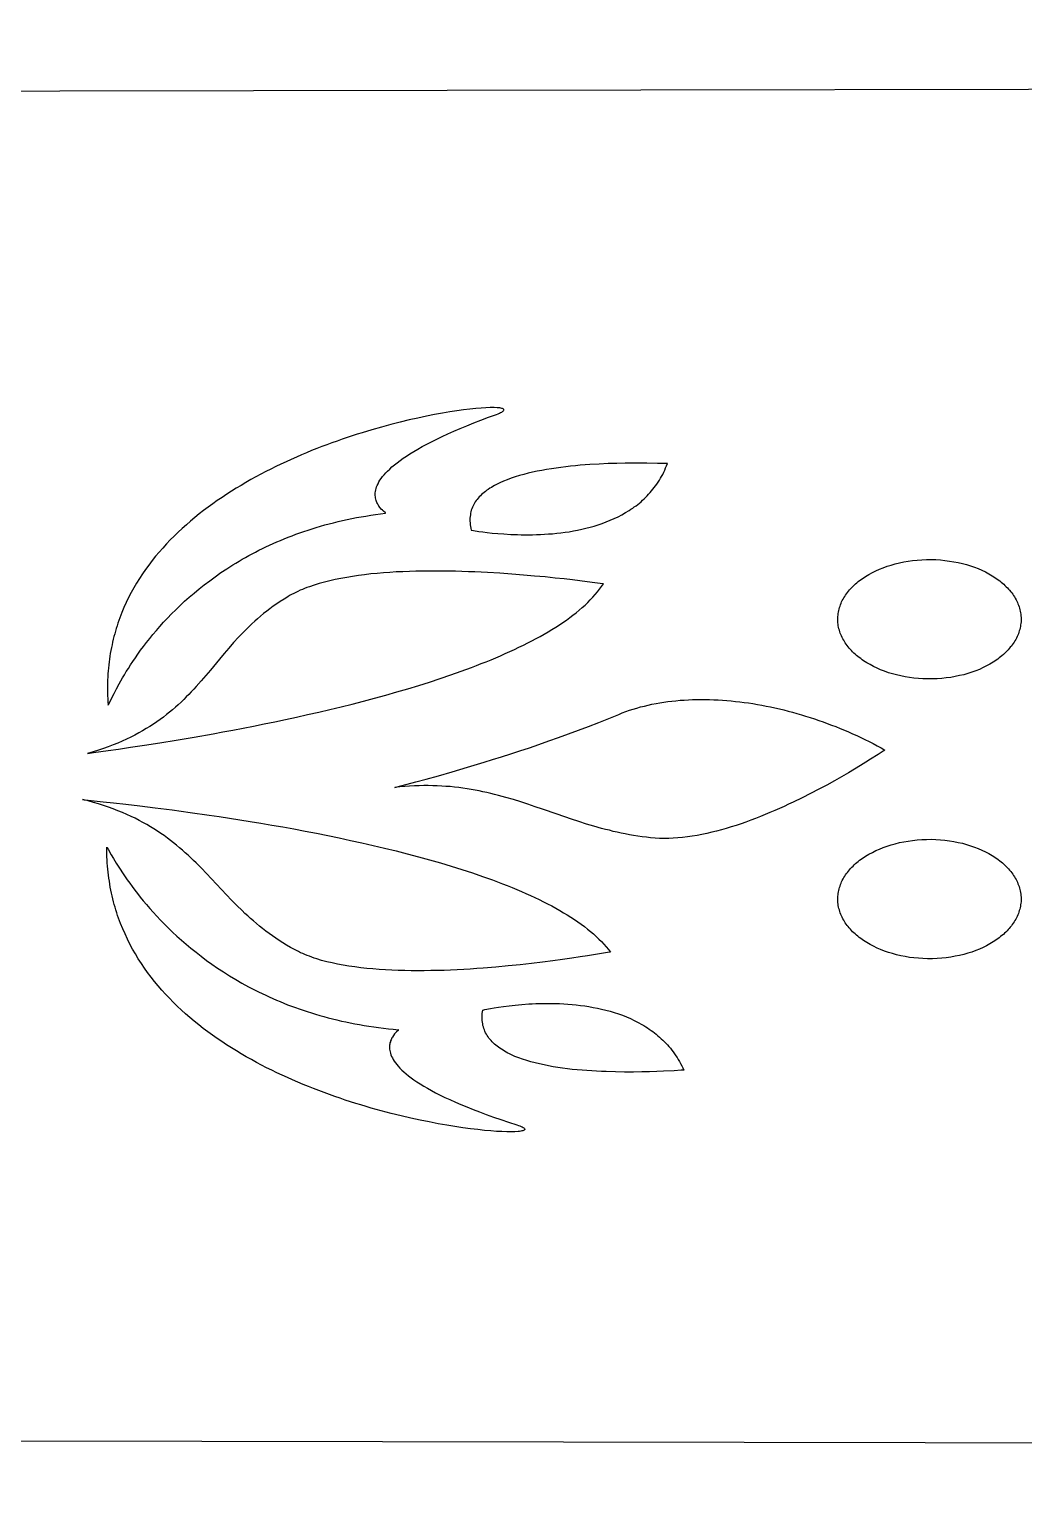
# Model space of a CAD drawing. Extents: x 3.2 to 84.5, y 37.4 to 61.3.
# Drawn here: x 68.33 to 75.75, y 37.45 to 48.45 of the extents above; entities that cross this region are included whole.
import ezdxf

# ---------------------------------------------------------------- set-up
doc = ezdxf.new("R2010")
doc.units = 0
doc.layers.add('IMPORT_-_LAMP', color=18, linetype='CONTINUOUS')

msp = doc.modelspace()

# ---------------------------------------------------------------- linework, layer by layer
at = {"layer": 'IMPORT_-_LAMP'}
for points in [[(3.465, 37.448), (23.465, 37.448), (23.715, 37.448), (23.715, 37.916), (43.965, 37.916), (43.965, 37.448), (64.214, 37.448), (64.214, 37.916), (84.465, 37.88), (84.465, 48.016), (64.214, 47.98), (64.215, 48.448), (43.965, 48.448), (43.965, 47.98), (23.715, 47.98), (23.715, 48.448), (3.465, 48.448), (3.465, 45.148), (3.465, 40.748)], [(70.987, 44.836), (70.987, 44.837), (70.987, 44.838), (70.984, 44.841), (70.972, 44.851), (70.965, 44.858), (70.956, 44.867), (70.947, 44.877), (70.939, 44.889), (70.935, 44.895), (70.931, 44.902), (70.927, 44.909), (70.923, 44.916), (70.92, 44.924), (70.917, 44.932), (70.915, 44.941), (70.913, 44.95), (70.912, 44.959), (70.911, 44.968), (70.911, 44.978), (70.911, 44.988), (70.913, 44.999), (70.915, 45.01), (70.917, 45.021), (70.921, 45.032), (70.926, 45.044), (70.932, 45.056), (70.938, 45.069), (70.946, 45.082), (70.955, 45.095), (70.965, 45.109), (70.977, 45.123), (70.989, 45.137), (71.003, 45.151), (71.019, 45.166), (71.036, 45.181), (71.054, 45.197), (71.074, 45.213), (71.096, 45.229), (71.119, 45.246), (71.144, 45.262), (71.17, 45.279), (71.199, 45.297), (71.229, 45.315), (71.261, 45.333), (71.296, 45.351), (71.332, 45.37), (71.37, 45.389), (71.41, 45.408), (71.453, 45.428), (71.498, 45.448), (71.545, 45.468), (71.594, 45.489), (71.646, 45.51), (71.7, 45.531), (71.757, 45.552), (71.816, 45.574), (71.828, 45.579), (71.838, 45.583), (71.847, 45.587), (71.855, 45.591), (71.861, 45.595), (71.866, 45.599), (71.869, 45.602), (71.871, 45.605), (71.872, 45.607), (71.872, 45.608), (71.872, 45.609), (71.871, 45.611), (71.869, 45.613), (71.866, 45.615), (71.862, 45.617), (71.856, 45.619), (71.849, 45.621), (71.841, 45.622), (71.832, 45.623), (71.822, 45.624), (71.798, 45.625), (71.77, 45.625), (71.737, 45.623), (71.701, 45.621), (71.661, 45.618), (71.618, 45.613), (71.571, 45.607), (71.521, 45.6), (71.468, 45.592), (71.412, 45.583), (71.354, 45.572), (71.293, 45.56), (71.23, 45.546), (71.164, 45.532), (71.097, 45.516), (71.028, 45.498), (70.958, 45.479), (70.886, 45.458), (70.813, 45.436), (70.776, 45.425), (70.739, 45.413), (70.701, 45.401), (70.664, 45.388), (70.626, 45.375), (70.588, 45.361), (70.55, 45.347), (70.512, 45.333), (70.474, 45.318), (70.436, 45.303), (70.398, 45.287), (70.36, 45.271), (70.322, 45.255), (70.284, 45.238), (70.245, 45.22), (70.207, 45.203), (70.17, 45.184), (70.132, 45.166), (70.094, 45.147), (70.057, 45.127), (70.02, 45.107), (69.983, 45.087), (69.946, 45.066), (69.91, 45.044), (69.873, 45.022), (69.838, 45), (69.802, 44.977), (69.767, 44.954), (69.732, 44.93), (69.698, 44.906), (69.664, 44.881), (69.63, 44.856), (69.597, 44.83), (69.565, 44.804), (69.533, 44.777), (69.501, 44.75), (69.47, 44.722), (69.44, 44.694), (69.41, 44.665), (69.381, 44.636), (69.352, 44.606), (69.325, 44.576), (69.298, 44.545), (69.271, 44.514), (69.246, 44.482), (69.221, 44.449), (69.197, 44.416), (69.173, 44.383), (69.151, 44.349), (69.129, 44.314), (69.109, 44.279), (69.089, 44.243), (69.07, 44.206), (69.052, 44.169), (69.035, 44.132), (69.019, 44.094), (69.004, 44.055), (68.99, 44.016), (68.984, 43.996), (68.978, 43.976), (68.971, 43.956), (68.966, 43.936), (68.96, 43.915), (68.955, 43.895), (68.95, 43.874), (68.946, 43.853), (68.941, 43.832), (68.937, 43.811), (68.933, 43.789), (68.93, 43.768), (68.927, 43.746), (68.924, 43.725), (68.921, 43.703), (68.919, 43.68), (68.917, 43.658), (68.915, 43.636), (68.914, 43.613), (68.913, 43.59), (68.913, 43.568), (68.912, 43.545), (68.912, 43.521), (68.912, 43.498), (68.913, 43.475), (68.914, 43.451), (68.915, 43.427), (68.917, 43.403), (68.918, 43.405), (68.92, 43.408), (68.926, 43.419), (68.946, 43.461), (68.961, 43.49), (68.979, 43.524), (69, 43.563), (69.024, 43.606), (69.038, 43.629), (69.052, 43.653), (69.068, 43.677), (69.084, 43.703), (69.102, 43.729), (69.12, 43.756), (69.139, 43.784), (69.159, 43.812), (69.181, 43.841), (69.203, 43.87), (69.227, 43.9), (69.251, 43.93), (69.277, 43.96), (69.303, 43.991), (69.331, 44.022), (69.36, 44.053), (69.39, 44.084), (69.422, 44.115), (69.454, 44.146), (69.488, 44.178), (69.523, 44.209), (69.559, 44.24), (69.596, 44.271), (69.635, 44.302), (69.675, 44.332), (69.716, 44.362), (69.759, 44.392), (69.803, 44.421), (69.848, 44.45), (69.871, 44.464), (69.894, 44.478), (69.918, 44.492), (69.942, 44.506), (69.967, 44.519), (69.992, 44.533), (70.017, 44.546), (70.043, 44.559), (70.069, 44.572), (70.095, 44.585), (70.122, 44.597), (70.149, 44.61), (70.176, 44.622), (70.204, 44.633), (70.232, 44.645), (70.261, 44.657), (70.29, 44.668), (70.319, 44.679), (70.349, 44.689), (70.379, 44.7), (70.409, 44.71), (70.44, 44.72), (70.471, 44.729), (70.503, 44.739), (70.535, 44.748), (70.567, 44.757), (70.6, 44.765), (70.633, 44.773), (70.667, 44.781), (70.701, 44.789), (70.735, 44.796), (70.77, 44.803), (70.805, 44.809), (70.841, 44.815), (70.877, 44.821), (70.913, 44.826), (70.95, 44.832)], [(70.987, 44.836), (70.987, 44.837), (70.987, 44.838), (70.984, 44.841), (70.972, 44.851), (70.965, 44.858), (70.956, 44.867), (70.947, 44.877), (70.939, 44.889), (70.935, 44.895), (70.931, 44.902), (70.927, 44.909), (70.923, 44.916), (70.92, 44.924), (70.917, 44.932), (70.915, 44.941), (70.913, 44.95), (70.912, 44.959), (70.911, 44.968), (70.911, 44.978), (70.911, 44.988), (70.913, 44.999), (70.915, 45.01), (70.917, 45.021), (70.921, 45.032), (70.926, 45.044), (70.932, 45.056), (70.938, 45.069), (70.946, 45.082), (70.955, 45.095), (70.965, 45.109), (70.977, 45.123), (70.989, 45.137), (71.003, 45.151), (71.019, 45.166), (71.036, 45.181), (71.054, 45.197), (71.074, 45.213), (71.096, 45.229), (71.119, 45.246), (71.144, 45.262), (71.17, 45.279), (71.199, 45.297), (71.229, 45.315), (71.261, 45.333), (71.296, 45.351), (71.332, 45.37), (71.37, 45.389), (71.41, 45.408), (71.453, 45.428), (71.498, 45.448), (71.545, 45.468), (71.594, 45.489), (71.646, 45.51), (71.7, 45.531), (71.757, 45.552), (71.816, 45.574), (71.828, 45.579), (71.838, 45.583), (71.847, 45.587), (71.855, 45.591), (71.861, 45.595), (71.866, 45.599), (71.869, 45.602), (71.871, 45.605), (71.872, 45.607), (71.872, 45.608), (71.872, 45.609), (71.871, 45.611), (71.869, 45.613), (71.866, 45.615), (71.862, 45.617), (71.856, 45.619), (71.849, 45.621), (71.841, 45.622), (71.832, 45.623), (71.822, 45.624), (71.798, 45.625), (71.77, 45.625), (71.737, 45.623), (71.701, 45.621), (71.661, 45.618), (71.618, 45.613), (71.571, 45.607), (71.521, 45.6), (71.468, 45.592), (71.412, 45.583), (71.354, 45.572), (71.293, 45.56), (71.23, 45.546), (71.164, 45.532), (71.097, 45.516), (71.028, 45.498), (70.958, 45.479), (70.886, 45.458), (70.813, 45.436), (70.776, 45.425), (70.739, 45.413), (70.701, 45.401), (70.664, 45.388), (70.626, 45.375), (70.588, 45.361), (70.55, 45.347), (70.512, 45.333), (70.474, 45.318), (70.436, 45.303), (70.398, 45.287), (70.36, 45.271), (70.322, 45.255), (70.284, 45.238), (70.245, 45.22), (70.207, 45.203), (70.17, 45.184), (70.132, 45.166), (70.094, 45.147), (70.057, 45.127), (70.02, 45.107), (69.983, 45.087), (69.946, 45.066), (69.91, 45.044), (69.873, 45.022), (69.838, 45), (69.802, 44.977), (69.767, 44.954), (69.732, 44.93), (69.698, 44.906), (69.664, 44.881), (69.63, 44.856), (69.597, 44.83), (69.565, 44.804), (69.533, 44.777), (69.501, 44.75), (69.47, 44.722), (69.44, 44.694), (69.41, 44.665), (69.381, 44.636), (69.352, 44.606), (69.325, 44.576), (69.298, 44.545), (69.271, 44.514), (69.246, 44.482), (69.221, 44.449), (69.197, 44.416), (69.173, 44.383), (69.151, 44.349), (69.129, 44.314), (69.109, 44.279), (69.089, 44.243), (69.07, 44.206), (69.052, 44.169), (69.035, 44.132), (69.019, 44.094), (69.004, 44.055), (68.99, 44.016), (68.984, 43.996), (68.978, 43.976), (68.971, 43.956), (68.966, 43.936), (68.96, 43.915), (68.955, 43.895), (68.95, 43.874), (68.946, 43.853), (68.941, 43.832), (68.937, 43.811), (68.933, 43.789), (68.93, 43.768), (68.927, 43.746), (68.924, 43.725), (68.921, 43.703), (68.919, 43.68), (68.917, 43.658), (68.915, 43.636), (68.914, 43.613), (68.913, 43.59), (68.913, 43.568), (68.912, 43.545), (68.912, 43.521), (68.912, 43.498), (68.913, 43.475), (68.914, 43.451), (68.915, 43.427), (68.917, 43.403), (68.918, 43.405), (68.92, 43.408), (68.926, 43.419), (68.946, 43.461), (68.961, 43.49), (68.979, 43.524), (69, 43.563), (69.024, 43.606), (69.038, 43.629), (69.052, 43.653), (69.068, 43.677), (69.084, 43.703), (69.102, 43.729), (69.12, 43.756), (69.139, 43.784), (69.159, 43.812), (69.181, 43.841), (69.203, 43.87), (69.227, 43.9), (69.251, 43.93), (69.277, 43.96), (69.303, 43.991), (69.331, 44.022), (69.36, 44.053), (69.39, 44.084), (69.422, 44.115), (69.454, 44.146), (69.488, 44.178), (69.523, 44.209), (69.559, 44.24), (69.596, 44.271), (69.635, 44.302), (69.675, 44.332), (69.716, 44.362), (69.759, 44.392), (69.803, 44.421), (69.848, 44.45), (69.871, 44.464), (69.894, 44.478), (69.918, 44.492), (69.942, 44.506), (69.967, 44.519), (69.992, 44.533), (70.017, 44.546), (70.043, 44.559), (70.069, 44.572), (70.095, 44.585), (70.122, 44.597), (70.149, 44.61), (70.176, 44.622), (70.204, 44.633), (70.232, 44.645), (70.261, 44.657), (70.29, 44.668), (70.319, 44.679), (70.349, 44.689), (70.379, 44.7), (70.409, 44.71), (70.44, 44.72), (70.471, 44.729), (70.503, 44.739), (70.535, 44.748), (70.567, 44.757), (70.6, 44.765), (70.633, 44.773), (70.667, 44.781), (70.701, 44.789), (70.735, 44.796), (70.77, 44.803), (70.805, 44.809), (70.841, 44.815), (70.877, 44.821), (70.913, 44.826), (70.95, 44.832)], [(73.093, 45.207), (73.087, 45.207), (73.072, 45.207), (73.019, 45.208), (72.939, 45.21), (72.89, 45.21), (72.836, 45.21), (72.778, 45.21), (72.715, 45.208), (72.65, 45.206), (72.582, 45.203), (72.512, 45.199), (72.477, 45.196), (72.441, 45.194), (72.405, 45.19), (72.369, 45.187), (72.333, 45.183), (72.297, 45.178), (72.261, 45.173), (72.226, 45.168), (72.19, 45.162), (72.155, 45.156), (72.12, 45.149), (72.086, 45.142), (72.053, 45.134), (72.02, 45.126), (71.988, 45.117), (71.956, 45.107), (71.926, 45.097), (71.897, 45.086), (71.868, 45.074), (71.841, 45.062), (71.815, 45.05), (71.802, 45.043), (71.79, 45.036), (71.778, 45.029), (71.766, 45.022), (71.755, 45.014), (71.744, 45.007), (71.734, 44.999), (71.724, 44.991), (71.714, 44.983), (71.705, 44.975), (71.696, 44.966), (71.687, 44.957), (71.679, 44.948), (71.672, 44.939), (71.665, 44.93), (71.658, 44.92), (71.652, 44.91), (71.646, 44.9), (71.641, 44.89), (71.636, 44.88), (71.632, 44.869), (71.628, 44.858), (71.625, 44.847), (71.623, 44.836), (71.621, 44.824), (71.619, 44.812), (71.618, 44.8), (71.618, 44.788), (71.618, 44.776), (71.619, 44.763), (71.62, 44.75), (71.622, 44.737), (71.625, 44.723), (71.628, 44.709), (71.645, 44.706), (71.685, 44.7), (71.714, 44.696), (71.747, 44.692), (71.785, 44.688), (71.827, 44.684), (71.872, 44.681), (71.922, 44.678), (71.974, 44.676), (72.001, 44.675), (72.028, 44.675), (72.056, 44.675), (72.085, 44.675), (72.114, 44.676), (72.144, 44.677), (72.174, 44.679), (72.204, 44.681), (72.235, 44.683), (72.266, 44.686), (72.297, 44.69), (72.328, 44.694), (72.359, 44.698), (72.39, 44.704), (72.421, 44.709), (72.453, 44.716), (72.484, 44.723), (72.515, 44.731), (72.546, 44.74), (72.576, 44.749), (72.606, 44.76), (72.636, 44.771), (72.666, 44.783), (72.695, 44.796), (72.724, 44.809), (72.752, 44.824), (72.779, 44.84), (72.806, 44.856), (72.819, 44.865), (72.833, 44.874), (72.845, 44.883), (72.858, 44.892), (72.871, 44.902), (72.883, 44.912), (72.895, 44.922), (72.907, 44.933), (72.919, 44.944), (72.93, 44.955), (72.941, 44.966), (72.952, 44.978), (72.963, 44.99), (72.974, 45.002), (72.984, 45.015), (72.994, 45.028), (73.004, 45.041), (73.013, 45.054), (73.023, 45.068), (73.032, 45.082), (73.04, 45.097), (73.049, 45.111), (73.057, 45.126), (73.065, 45.142), (73.072, 45.158), (73.079, 45.174), (73.086, 45.19)], [(75.026, 44.49), (75.061, 44.49), (75.096, 44.489), (75.131, 44.487), (75.164, 44.484), (75.198, 44.479), (75.231, 44.474), (75.263, 44.468), (75.294, 44.46), (75.325, 44.452), (75.355, 44.443), (75.384, 44.433), (75.412, 44.422), (75.44, 44.41), (75.466, 44.397), (75.492, 44.384), (75.516, 44.369), (75.528, 44.362), (75.54, 44.354), (75.551, 44.347), (75.562, 44.339), (75.573, 44.331), (75.583, 44.322), (75.593, 44.314), (75.603, 44.305), (75.612, 44.296), (75.622, 44.287), (75.63, 44.278), (75.639, 44.269), (75.647, 44.26), (75.655, 44.25), (75.663, 44.241), (75.67, 44.231), (75.676, 44.221), (75.683, 44.211), (75.689, 44.201), (75.695, 44.19), (75.7, 44.18), (75.705, 44.169), (75.709, 44.159), (75.714, 44.148), (75.717, 44.137), (75.721, 44.126), (75.724, 44.115), (75.726, 44.104), (75.728, 44.093), (75.73, 44.081), (75.731, 44.07), (75.732, 44.058), (75.732, 44.047), (75.732, 44.036), (75.732, 44.024), (75.731, 44.013), (75.729, 44.002), (75.727, 43.99), (75.725, 43.979), (75.723, 43.968), (75.719, 43.957), (75.716, 43.947), (75.712, 43.936), (75.708, 43.925), (75.703, 43.915), (75.698, 43.904), (75.693, 43.894), (75.687, 43.884), (75.681, 43.874), (75.674, 43.864), (75.667, 43.854), (75.66, 43.844), (75.652, 43.835), (75.644, 43.825), (75.636, 43.816), (75.628, 43.807), (75.619, 43.798), (75.609, 43.789), (75.6, 43.78), (75.59, 43.772), (75.58, 43.763), (75.569, 43.755), (75.558, 43.747), (75.547, 43.739), (75.536, 43.731), (75.524, 43.724), (75.5, 43.709), (75.475, 43.696), (75.449, 43.683), (75.422, 43.67), (75.394, 43.659), (75.365, 43.649), (75.335, 43.639), (75.304, 43.63), (75.273, 43.623), (75.24, 43.616), (75.208, 43.61), (75.174, 43.606), (75.14, 43.602), (75.105, 43.6), (75.07, 43.598), (75.035, 43.598), (75, 43.599), (74.966, 43.601), (74.932, 43.605), (74.899, 43.609), (74.866, 43.614), (74.834, 43.621), (74.802, 43.628), (74.772, 43.636), (74.742, 43.645), (74.713, 43.656), (74.684, 43.667), (74.657, 43.678), (74.63, 43.691), (74.605, 43.705), (74.58, 43.719), (74.569, 43.726), (74.557, 43.734), (74.546, 43.742), (74.535, 43.75), (74.524, 43.758), (74.514, 43.766), (74.503, 43.774), (74.494, 43.783), (74.484, 43.792), (74.475, 43.801), (74.466, 43.81), (74.458, 43.819), (74.449, 43.828), (74.442, 43.838), (74.434, 43.848), (74.427, 43.857), (74.42, 43.867), (74.414, 43.877), (74.408, 43.888), (74.402, 43.898), (74.397, 43.908), (74.392, 43.919), (74.387, 43.929), (74.383, 43.94), (74.379, 43.951), (74.376, 43.962), (74.373, 43.973), (74.37, 43.984), (74.368, 43.996), (74.367, 44.007), (74.365, 44.018), (74.365, 44.03), (74.364, 44.041), (74.364, 44.053), (74.365, 44.064), (74.366, 44.075), (74.367, 44.087), (74.369, 44.098), (74.371, 44.109), (74.374, 44.12), (74.377, 44.131), (74.381, 44.142), (74.384, 44.152), (74.389, 44.163), (74.393, 44.173), (74.398, 44.184), (74.404, 44.194), (74.41, 44.204), (74.416, 44.214), (74.422, 44.224), (74.429, 44.234), (74.437, 44.244), (74.444, 44.254), (74.452, 44.263), (74.46, 44.272), (74.469, 44.281), (74.478, 44.29), (74.487, 44.299), (74.497, 44.308), (74.507, 44.317), (74.517, 44.325), (74.527, 44.333), (74.538, 44.341), (74.549, 44.349), (74.561, 44.357), (74.572, 44.364), (74.596, 44.379), (74.622, 44.393), (74.648, 44.406), (74.675, 44.418), (74.703, 44.429), (74.732, 44.44), (74.762, 44.449), (74.792, 44.458), (74.824, 44.465), (74.856, 44.472), (74.889, 44.478), (74.922, 44.482), (74.956, 44.486), (74.991, 44.488)], [(72.614, 44.309), (72.59, 44.312), (72.531, 44.319), (72.439, 44.331), (72.383, 44.338), (72.321, 44.345), (72.253, 44.352), (72.179, 44.36), (72.101, 44.367), (72.018, 44.374), (71.931, 44.381), (71.842, 44.387), (71.749, 44.393), (71.654, 44.397), (71.606, 44.399), (71.558, 44.401), (71.509, 44.402), (71.46, 44.403), (71.411, 44.404), (71.362, 44.404), (71.313, 44.404), (71.264, 44.403), (71.215, 44.402), (71.166, 44.401), (71.117, 44.399), (71.068, 44.397), (71.02, 44.394), (70.973, 44.39), (70.925, 44.386), (70.879, 44.382), (70.832, 44.376), (70.787, 44.371), (70.742, 44.364), (70.698, 44.357), (70.655, 44.349), (70.613, 44.341), (70.572, 44.331), (70.532, 44.321), (70.493, 44.311), (70.456, 44.299), (70.419, 44.287), (70.401, 44.28), (70.384, 44.274), (70.367, 44.267), (70.35, 44.26), (70.334, 44.252), (70.318, 44.245), (70.302, 44.237), (70.287, 44.229), (70.272, 44.221), (70.258, 44.212), (70.23, 44.195), (70.202, 44.177), (70.176, 44.16), (70.15, 44.142), (70.125, 44.123), (70.101, 44.105), (70.078, 44.086), (70.055, 44.067), (70.033, 44.048), (70.011, 44.029), (69.99, 44.009), (69.969, 43.99), (69.949, 43.97), (69.929, 43.95), (69.91, 43.93), (69.891, 43.91), (69.854, 43.87), (69.818, 43.829), (69.783, 43.788), (69.749, 43.747), (69.68, 43.665), (69.646, 43.624), (69.611, 43.583), (69.575, 43.543), (69.557, 43.523), (69.538, 43.503), (69.519, 43.483), (69.5, 43.464), (69.481, 43.444), (69.461, 43.425), (69.44, 43.406), (69.419, 43.387), (69.398, 43.368), (69.375, 43.35), (69.353, 43.332), (69.329, 43.314), (69.305, 43.296), (69.281, 43.278), (69.255, 43.261), (69.229, 43.244), (69.202, 43.227), (69.174, 43.211), (69.146, 43.195), (69.116, 43.179), (69.086, 43.164), (69.054, 43.149), (69.022, 43.134), (68.989, 43.119), (68.954, 43.106), (68.918, 43.092), (68.882, 43.079), (68.844, 43.066), (68.805, 43.054), (68.764, 43.042), (68.777, 43.044), (68.808, 43.049), (68.917, 43.064), (68.994, 43.075), (69.085, 43.088), (69.188, 43.104), (69.302, 43.122), (69.426, 43.142), (69.559, 43.164), (69.7, 43.189), (69.773, 43.203), (69.848, 43.217), (69.925, 43.231), (70.002, 43.246), (70.081, 43.262), (70.161, 43.279), (70.242, 43.296), (70.324, 43.313), (70.406, 43.332), (70.489, 43.351), (70.572, 43.37), (70.656, 43.39), (70.739, 43.411), (70.823, 43.433), (70.906, 43.455), (70.989, 43.478), (71.072, 43.501), (71.154, 43.525), (71.236, 43.55), (71.317, 43.575), (71.396, 43.601), (71.475, 43.628), (71.552, 43.656), (71.629, 43.684), (71.666, 43.698), (71.703, 43.713), (71.74, 43.727), (71.776, 43.742), (71.812, 43.757), (71.847, 43.772), (71.882, 43.788), (71.917, 43.803), (71.951, 43.819), (71.984, 43.835), (72.017, 43.851), (72.049, 43.867), (72.081, 43.883), (72.112, 43.9), (72.143, 43.916), (72.172, 43.933), (72.202, 43.95), (72.23, 43.968), (72.258, 43.985), (72.286, 44.003), (72.312, 44.02), (72.338, 44.038), (72.363, 44.057), (72.387, 44.075), (72.411, 44.093), (72.433, 44.112), (72.455, 44.131), (72.477, 44.15), (72.497, 44.169), (72.516, 44.189), (72.535, 44.208), (72.552, 44.228), (72.569, 44.248), (72.585, 44.268), (72.6, 44.288)], [(72.614, 44.309), (72.59, 44.312), (72.531, 44.319), (72.439, 44.331), (72.383, 44.338), (72.321, 44.345), (72.253, 44.352), (72.179, 44.36), (72.101, 44.367), (72.018, 44.374), (71.931, 44.381), (71.842, 44.387), (71.749, 44.393), (71.654, 44.397), (71.606, 44.399), (71.558, 44.401), (71.509, 44.402), (71.46, 44.403), (71.411, 44.404), (71.362, 44.404), (71.313, 44.404), (71.264, 44.403), (71.215, 44.402), (71.166, 44.401), (71.117, 44.399), (71.068, 44.397), (71.02, 44.394), (70.973, 44.39), (70.925, 44.386), (70.879, 44.382), (70.832, 44.376), (70.787, 44.371), (70.742, 44.364), (70.698, 44.357), (70.655, 44.349), (70.613, 44.341), (70.572, 44.331), (70.532, 44.321), (70.493, 44.311), (70.456, 44.299), (70.419, 44.287), (70.401, 44.28), (70.384, 44.274), (70.367, 44.267), (70.35, 44.26), (70.334, 44.252), (70.318, 44.245), (70.302, 44.237), (70.287, 44.229), (70.272, 44.221), (70.258, 44.212), (70.23, 44.195), (70.202, 44.177), (70.176, 44.16), (70.15, 44.142), (70.125, 44.123), (70.101, 44.105), (70.078, 44.086), (70.055, 44.067), (70.033, 44.048), (70.011, 44.029), (69.99, 44.009), (69.969, 43.99), (69.949, 43.97), (69.929, 43.95), (69.91, 43.93), (69.891, 43.91), (69.854, 43.87), (69.818, 43.829), (69.783, 43.788), (69.749, 43.747), (69.68, 43.665), (69.646, 43.624), (69.611, 43.583), (69.575, 43.543), (69.557, 43.523), (69.538, 43.503), (69.519, 43.483), (69.5, 43.464), (69.481, 43.444), (69.461, 43.425), (69.44, 43.406), (69.419, 43.387), (69.398, 43.368), (69.375, 43.35), (69.353, 43.332), (69.329, 43.314), (69.305, 43.296), (69.281, 43.278), (69.255, 43.261), (69.229, 43.244), (69.202, 43.227), (69.174, 43.211), (69.146, 43.195), (69.116, 43.179), (69.086, 43.164), (69.054, 43.149), (69.022, 43.134), (68.989, 43.119), (68.954, 43.106), (68.918, 43.092), (68.882, 43.079), (68.844, 43.066), (68.805, 43.054), (68.764, 43.042), (68.777, 43.044), (68.808, 43.049), (68.917, 43.064), (68.994, 43.075), (69.085, 43.088), (69.188, 43.104), (69.302, 43.122), (69.426, 43.142), (69.559, 43.164), (69.7, 43.189), (69.773, 43.203), (69.848, 43.217), (69.925, 43.231), (70.002, 43.246), (70.081, 43.262), (70.161, 43.279), (70.242, 43.296), (70.324, 43.313), (70.406, 43.332), (70.489, 43.351), (70.572, 43.37), (70.656, 43.39), (70.739, 43.411), (70.823, 43.433), (70.906, 43.455), (70.989, 43.478), (71.072, 43.501), (71.154, 43.525), (71.236, 43.55), (71.317, 43.575), (71.396, 43.601), (71.475, 43.628), (71.552, 43.656), (71.629, 43.684), (71.666, 43.698), (71.703, 43.713), (71.74, 43.727), (71.776, 43.742), (71.812, 43.757), (71.847, 43.772), (71.882, 43.788), (71.917, 43.803), (71.951, 43.819), (71.984, 43.835), (72.017, 43.851), (72.049, 43.867), (72.081, 43.883), (72.112, 43.9), (72.143, 43.916), (72.172, 43.933), (72.202, 43.95), (72.23, 43.968), (72.258, 43.985), (72.286, 44.003), (72.312, 44.02), (72.338, 44.038), (72.363, 44.057), (72.387, 44.075), (72.411, 44.093), (72.433, 44.112), (72.455, 44.131), (72.477, 44.15), (72.497, 44.169), (72.516, 44.189), (72.535, 44.208), (72.552, 44.228), (72.569, 44.248), (72.585, 44.268), (72.6, 44.288)], [(74.716, 43.067), (74.702, 43.058), (74.665, 43.034), (74.608, 42.998), (74.573, 42.976), (74.534, 42.952), (74.49, 42.925), (74.443, 42.897), (74.393, 42.868), (74.339, 42.838), (74.282, 42.806), (74.223, 42.774), (74.161, 42.742), (74.097, 42.71), (74.031, 42.677), (73.997, 42.662), (73.963, 42.646), (73.928, 42.63), (73.893, 42.615), (73.858, 42.6), (73.823, 42.585), (73.787, 42.571), (73.751, 42.557), (73.715, 42.543), (73.678, 42.53), (73.642, 42.517), (73.605, 42.505), (73.569, 42.494), (73.532, 42.482), (73.496, 42.472), (73.459, 42.462), (73.423, 42.453), (73.386, 42.445), (73.35, 42.437), (73.314, 42.43), (73.278, 42.424), (73.242, 42.419), (73.206, 42.415), (73.171, 42.411), (73.136, 42.409), (73.102, 42.407), (73.067, 42.407), (73.034, 42.408), (73, 42.41), (72.967, 42.412), (72.935, 42.416), (72.903, 42.42), (72.871, 42.425), (72.84, 42.43), (72.809, 42.435), (72.778, 42.441), (72.748, 42.447), (72.718, 42.454), (72.688, 42.46), (72.659, 42.468), (72.63, 42.475), (72.601, 42.482), (72.544, 42.498), (72.487, 42.515), (72.432, 42.533), (72.377, 42.551), (72.268, 42.588), (72.16, 42.625), (72.106, 42.644), (72.051, 42.662), (71.997, 42.68), (71.942, 42.697), (71.886, 42.713), (71.83, 42.729), (71.802, 42.736), (71.773, 42.743), (71.744, 42.75), (71.715, 42.756), (71.686, 42.762), (71.656, 42.768), (71.626, 42.773), (71.596, 42.778), (71.565, 42.783), (71.534, 42.787), (71.503, 42.79), (71.471, 42.794), (71.439, 42.796), (71.407, 42.798), (71.374, 42.8), (71.341, 42.801), (71.307, 42.802), (71.273, 42.802), (71.238, 42.801), (71.203, 42.8), (71.167, 42.798), (71.131, 42.795), (71.094, 42.792), (71.057, 42.788), (71.101, 42.8), (71.149, 42.812), (71.213, 42.829), (71.291, 42.85), (71.383, 42.876), (71.486, 42.905), (71.6, 42.939), (71.723, 42.976), (71.787, 42.996), (71.854, 43.017), (71.922, 43.039), (71.991, 43.062), (72.062, 43.085), (72.133, 43.11), (72.206, 43.135), (72.28, 43.161), (72.354, 43.188), (72.429, 43.215), (72.504, 43.244), (72.579, 43.273), (72.654, 43.303), (72.729, 43.334), (72.755, 43.344), (72.782, 43.354), (72.809, 43.364), (72.836, 43.372), (72.864, 43.381), (72.892, 43.389), (72.92, 43.396), (72.949, 43.403), (72.977, 43.409), (73.007, 43.415), (73.036, 43.42), (73.066, 43.425), (73.096, 43.429), (73.126, 43.433), (73.156, 43.436), (73.187, 43.439), (73.218, 43.441), (73.249, 43.443), (73.28, 43.444), (73.311, 43.445), (73.343, 43.445), (73.374, 43.445), (73.406, 43.444), (73.438, 43.443), (73.47, 43.442), (73.503, 43.44), (73.535, 43.437), (73.567, 43.434), (73.6, 43.431), (73.633, 43.427), (73.665, 43.423), (73.698, 43.419), (73.731, 43.414), (73.764, 43.408), (73.797, 43.402), (73.829, 43.396), (73.862, 43.389), (73.895, 43.382), (73.928, 43.375), (73.961, 43.367), (73.994, 43.358), (74.026, 43.35), (74.059, 43.341), (74.092, 43.331), (74.124, 43.321), (74.157, 43.311), (74.189, 43.3), (74.222, 43.289), (74.254, 43.278), (74.286, 43.266), (74.318, 43.254), (74.35, 43.242), (74.381, 43.229), (74.413, 43.216), (74.444, 43.203), (74.475, 43.189), (74.506, 43.175), (74.537, 43.16), (74.567, 43.146), (74.598, 43.131), (74.628, 43.115), (74.658, 43.1), (74.687, 43.084)], [(74.716, 43.067), (74.702, 43.058), (74.665, 43.034), (74.608, 42.998), (74.573, 42.976), (74.534, 42.952), (74.49, 42.925), (74.443, 42.897), (74.393, 42.868), (74.339, 42.838), (74.282, 42.806), (74.223, 42.774), (74.161, 42.742), (74.097, 42.71), (74.031, 42.677), (73.997, 42.662), (73.963, 42.646), (73.928, 42.63), (73.893, 42.615), (73.858, 42.6), (73.823, 42.585), (73.787, 42.571), (73.751, 42.557), (73.715, 42.543), (73.678, 42.53), (73.642, 42.517), (73.605, 42.505), (73.569, 42.494), (73.532, 42.482), (73.496, 42.472), (73.459, 42.462), (73.423, 42.453), (73.386, 42.445), (73.35, 42.437), (73.314, 42.43), (73.278, 42.424), (73.242, 42.419), (73.206, 42.415), (73.171, 42.411), (73.136, 42.409), (73.102, 42.407), (73.067, 42.407), (73.034, 42.408), (73, 42.41), (72.967, 42.412), (72.935, 42.416), (72.903, 42.42), (72.871, 42.425), (72.84, 42.43), (72.809, 42.435), (72.778, 42.441), (72.748, 42.447), (72.718, 42.454), (72.688, 42.46), (72.659, 42.468), (72.63, 42.475), (72.601, 42.482), (72.544, 42.498), (72.487, 42.515), (72.432, 42.533), (72.377, 42.551), (72.268, 42.588), (72.16, 42.625), (72.106, 42.644), (72.051, 42.662), (71.997, 42.68), (71.942, 42.697), (71.886, 42.713), (71.83, 42.729), (71.802, 42.736), (71.773, 42.743), (71.744, 42.75), (71.715, 42.756), (71.686, 42.762), (71.656, 42.768), (71.626, 42.773), (71.596, 42.778), (71.565, 42.783), (71.534, 42.787), (71.503, 42.79), (71.471, 42.794), (71.439, 42.796), (71.407, 42.798), (71.374, 42.8), (71.341, 42.801), (71.307, 42.802), (71.273, 42.802), (71.238, 42.801), (71.203, 42.8), (71.167, 42.798), (71.131, 42.795), (71.094, 42.792), (71.057, 42.788), (71.101, 42.8), (71.149, 42.812), (71.213, 42.829), (71.291, 42.85), (71.383, 42.876), (71.486, 42.905), (71.6, 42.939), (71.723, 42.976), (71.787, 42.996), (71.854, 43.017), (71.922, 43.039), (71.991, 43.062), (72.062, 43.085), (72.133, 43.11), (72.206, 43.135), (72.28, 43.161), (72.354, 43.188), (72.429, 43.215), (72.504, 43.244), (72.579, 43.273), (72.654, 43.303), (72.729, 43.334), (72.755, 43.344), (72.782, 43.354), (72.809, 43.364), (72.836, 43.372), (72.864, 43.381), (72.892, 43.389), (72.92, 43.396), (72.949, 43.403), (72.977, 43.409), (73.007, 43.415), (73.036, 43.42), (73.066, 43.425), (73.096, 43.429), (73.126, 43.433), (73.156, 43.436), (73.187, 43.439), (73.218, 43.441), (73.249, 43.443), (73.28, 43.444), (73.311, 43.445), (73.343, 43.445), (73.374, 43.445), (73.406, 43.444), (73.438, 43.443), (73.47, 43.442), (73.503, 43.44), (73.535, 43.437), (73.567, 43.434), (73.6, 43.431), (73.633, 43.427), (73.665, 43.423), (73.698, 43.419), (73.731, 43.414), (73.764, 43.408), (73.797, 43.402), (73.829, 43.396), (73.862, 43.389), (73.895, 43.382), (73.928, 43.375), (73.961, 43.367), (73.994, 43.358), (74.026, 43.35), (74.059, 43.341), (74.092, 43.331), (74.124, 43.321), (74.157, 43.311), (74.189, 43.3), (74.222, 43.289), (74.254, 43.278), (74.286, 43.266), (74.318, 43.254), (74.35, 43.242), (74.381, 43.229), (74.413, 43.216), (74.444, 43.203), (74.475, 43.189), (74.506, 43.175), (74.537, 43.16), (74.567, 43.146), (74.598, 43.131), (74.628, 43.115), (74.658, 43.1), (74.687, 43.084)], [(72.667, 41.558), (72.644, 41.555), (72.585, 41.545), (72.495, 41.531), (72.44, 41.522), (72.378, 41.513), (72.31, 41.503), (72.237, 41.493), (72.16, 41.483), (72.078, 41.473), (71.992, 41.464), (71.903, 41.455), (71.811, 41.446), (71.716, 41.438), (71.669, 41.435), (71.62, 41.432), (71.572, 41.429), (71.523, 41.426), (71.474, 41.424), (71.425, 41.422), (71.376, 41.421), (71.327, 41.42), (71.277, 41.419), (71.228, 41.419), (71.18, 41.419), (71.131, 41.42), (71.083, 41.421), (71.035, 41.423), (70.987, 41.426), (70.94, 41.429), (70.894, 41.433), (70.848, 41.437), (70.803, 41.442), (70.758, 41.448), (70.715, 41.454), (70.672, 41.461), (70.63, 41.469), (70.59, 41.478), (70.55, 41.487), (70.511, 41.497), (70.474, 41.509), (70.456, 41.514), (70.438, 41.521), (70.42, 41.527), (70.403, 41.533), (70.386, 41.54), (70.37, 41.547), (70.353, 41.554), (70.337, 41.562), (70.322, 41.57), (70.307, 41.578), (70.278, 41.594), (70.249, 41.611), (70.221, 41.628), (70.194, 41.645), (70.168, 41.662), (70.143, 41.68), (70.118, 41.698), (70.093, 41.716), (70.07, 41.734), (70.047, 41.753), (70.024, 41.772), (70.002, 41.791), (69.98, 41.81), (69.959, 41.829), (69.938, 41.848), (69.918, 41.868), (69.878, 41.907), (69.839, 41.946), (69.8, 41.986), (69.763, 42.026), (69.688, 42.106), (69.651, 42.145), (69.613, 42.185), (69.574, 42.224), (69.554, 42.243), (69.534, 42.263), (69.514, 42.282), (69.493, 42.301), (69.472, 42.319), (69.45, 42.338), (69.428, 42.356), (69.406, 42.374), (69.383, 42.392), (69.36, 42.41), (69.335, 42.428), (69.311, 42.445), (69.285, 42.462), (69.259, 42.479), (69.233, 42.495), (69.205, 42.511), (69.177, 42.527), (69.148, 42.542), (69.118, 42.558), (69.088, 42.572), (69.056, 42.587), (69.023, 42.601), (68.99, 42.614), (68.955, 42.628), (68.92, 42.64), (68.883, 42.653), (68.846, 42.665), (68.807, 42.676), (68.767, 42.687), (68.726, 42.698), (68.738, 42.696), (68.769, 42.693), (68.88, 42.681), (68.958, 42.672), (69.049, 42.662), (69.153, 42.65), (69.268, 42.636), (69.394, 42.62), (69.529, 42.601), (69.671, 42.581), (69.746, 42.57), (69.822, 42.559), (69.899, 42.547), (69.978, 42.534), (70.058, 42.521), (70.139, 42.507), (70.221, 42.493), (70.304, 42.478), (70.387, 42.462), (70.472, 42.446), (70.556, 42.429), (70.641, 42.412), (70.726, 42.393), (70.811, 42.375), (70.896, 42.355), (70.981, 42.335), (71.066, 42.315), (71.15, 42.293), (71.233, 42.271), (71.316, 42.248), (71.397, 42.225), (71.478, 42.201), (71.557, 42.176), (71.636, 42.15), (71.712, 42.124), (71.75, 42.111), (71.787, 42.097), (71.824, 42.083), (71.861, 42.069), (71.897, 42.055), (71.933, 42.041), (71.968, 42.026), (72.002, 42.011), (72.036, 41.996), (72.07, 41.981), (72.103, 41.966), (72.135, 41.951), (72.167, 41.935), (72.198, 41.919), (72.229, 41.903), (72.258, 41.887), (72.288, 41.87), (72.316, 41.853), (72.344, 41.836), (72.371, 41.819), (72.398, 41.802), (72.423, 41.785), (72.448, 41.767), (72.472, 41.749), (72.496, 41.731), (72.518, 41.713), (72.54, 41.694), (72.561, 41.675), (72.581, 41.656), (72.6, 41.637), (72.618, 41.618), (72.636, 41.598), (72.652, 41.578)], [(72.667, 41.558), (72.644, 41.555), (72.585, 41.545), (72.495, 41.531), (72.44, 41.522), (72.378, 41.513), (72.31, 41.503), (72.237, 41.493), (72.16, 41.483), (72.078, 41.473), (71.992, 41.464), (71.903, 41.455), (71.811, 41.446), (71.716, 41.438), (71.669, 41.435), (71.62, 41.432), (71.572, 41.429), (71.523, 41.426), (71.474, 41.424), (71.425, 41.422), (71.376, 41.421), (71.327, 41.42), (71.277, 41.419), (71.228, 41.419), (71.18, 41.419), (71.131, 41.42), (71.083, 41.421), (71.035, 41.423), (70.987, 41.426), (70.94, 41.429), (70.894, 41.433), (70.848, 41.437), (70.803, 41.442), (70.758, 41.448), (70.715, 41.454), (70.672, 41.461), (70.63, 41.469), (70.59, 41.478), (70.55, 41.487), (70.511, 41.497), (70.474, 41.509), (70.456, 41.514), (70.438, 41.521), (70.42, 41.527), (70.403, 41.533), (70.386, 41.54), (70.37, 41.547), (70.353, 41.554), (70.337, 41.562), (70.322, 41.57), (70.307, 41.578), (70.278, 41.594), (70.249, 41.611), (70.221, 41.628), (70.194, 41.645), (70.168, 41.662), (70.143, 41.68), (70.118, 41.698), (70.093, 41.716), (70.07, 41.734), (70.047, 41.753), (70.024, 41.772), (70.002, 41.791), (69.98, 41.81), (69.959, 41.829), (69.938, 41.848), (69.918, 41.868), (69.878, 41.907), (69.839, 41.946), (69.8, 41.986), (69.763, 42.026), (69.688, 42.106), (69.651, 42.145), (69.613, 42.185), (69.574, 42.224), (69.554, 42.243), (69.534, 42.263), (69.514, 42.282), (69.493, 42.301), (69.472, 42.319), (69.45, 42.338), (69.428, 42.356), (69.406, 42.374), (69.383, 42.392), (69.36, 42.41), (69.335, 42.428), (69.311, 42.445), (69.285, 42.462), (69.259, 42.479), (69.233, 42.495), (69.205, 42.511), (69.177, 42.527), (69.148, 42.542), (69.118, 42.558), (69.088, 42.572), (69.056, 42.587), (69.023, 42.601), (68.99, 42.614), (68.955, 42.628), (68.92, 42.64), (68.883, 42.653), (68.846, 42.665), (68.807, 42.676), (68.767, 42.687), (68.726, 42.698), (68.738, 42.696), (68.769, 42.693), (68.88, 42.681), (68.958, 42.672), (69.049, 42.662), (69.153, 42.65), (69.268, 42.636), (69.394, 42.62), (69.529, 42.601), (69.671, 42.581), (69.746, 42.57), (69.822, 42.559), (69.899, 42.547), (69.978, 42.534), (70.058, 42.521), (70.139, 42.507), (70.221, 42.493), (70.304, 42.478), (70.387, 42.462), (70.472, 42.446), (70.556, 42.429), (70.641, 42.412), (70.726, 42.393), (70.811, 42.375), (70.896, 42.355), (70.981, 42.335), (71.066, 42.315), (71.15, 42.293), (71.233, 42.271), (71.316, 42.248), (71.397, 42.225), (71.478, 42.201), (71.557, 42.176), (71.636, 42.15), (71.712, 42.124), (71.75, 42.111), (71.787, 42.097), (71.824, 42.083), (71.861, 42.069), (71.897, 42.055), (71.933, 42.041), (71.968, 42.026), (72.002, 42.011), (72.036, 41.996), (72.07, 41.981), (72.103, 41.966), (72.135, 41.951), (72.167, 41.935), (72.198, 41.919), (72.229, 41.903), (72.258, 41.887), (72.288, 41.87), (72.316, 41.853), (72.344, 41.836), (72.371, 41.819), (72.398, 41.802), (72.423, 41.785), (72.448, 41.767), (72.472, 41.749), (72.496, 41.731), (72.518, 41.713), (72.54, 41.694), (72.561, 41.675), (72.581, 41.656), (72.6, 41.637), (72.618, 41.618), (72.636, 41.598), (72.652, 41.578)], [(75.026, 42.4), (75.061, 42.401), (75.096, 42.4), (75.131, 42.397), (75.164, 42.394), (75.198, 42.39), (75.231, 42.385), (75.263, 42.378), (75.294, 42.371), (75.325, 42.363), (75.355, 42.353), (75.384, 42.343), (75.412, 42.332), (75.44, 42.32), (75.466, 42.308), (75.492, 42.294), (75.516, 42.28), (75.528, 42.273), (75.54, 42.265), (75.551, 42.257), (75.562, 42.249), (75.573, 42.241), (75.583, 42.233), (75.593, 42.224), (75.603, 42.216), (75.612, 42.207), (75.622, 42.198), (75.63, 42.189), (75.639, 42.18), (75.647, 42.17), (75.655, 42.161), (75.663, 42.151), (75.67, 42.141), (75.676, 42.131), (75.683, 42.121), (75.689, 42.111), (75.695, 42.101), (75.7, 42.09), (75.705, 42.08), (75.709, 42.069), (75.714, 42.059), (75.717, 42.048), (75.721, 42.037), (75.724, 42.026), (75.726, 42.015), (75.728, 42.003), (75.73, 41.992), (75.731, 41.981), (75.732, 41.969), (75.732, 41.958), (75.732, 41.946), (75.732, 41.935), (75.731, 41.923), (75.729, 41.912), (75.727, 41.901), (75.725, 41.89), (75.723, 41.879), (75.719, 41.868), (75.716, 41.857), (75.712, 41.846), (75.708, 41.836), (75.703, 41.825), (75.698, 41.815), (75.693, 41.805), (75.687, 41.794), (75.681, 41.784), (75.674, 41.774), (75.667, 41.765), (75.66, 41.755), (75.652, 41.745), (75.644, 41.736), (75.636, 41.727), (75.628, 41.717), (75.619, 41.708), (75.609, 41.7), (75.6, 41.691), (75.59, 41.682), (75.58, 41.674), (75.569, 41.666), (75.558, 41.658), (75.547, 41.65), (75.536, 41.642), (75.524, 41.634), (75.5, 41.62), (75.475, 41.606), (75.449, 41.593), (75.422, 41.581), (75.394, 41.57), (75.365, 41.559), (75.335, 41.55), (75.304, 41.541), (75.273, 41.533), (75.24, 41.527), (75.208, 41.521), (75.174, 41.516), (75.14, 41.513), (75.105, 41.51), (75.07, 41.509), (75.035, 41.509), (75, 41.51), (74.966, 41.512), (74.932, 41.515), (74.899, 41.519), (74.866, 41.525), (74.834, 41.531), (74.802, 41.538), (74.772, 41.547), (74.742, 41.556), (74.713, 41.566), (74.684, 41.577), (74.657, 41.589), (74.63, 41.602), (74.605, 41.615), (74.58, 41.629), (74.569, 41.637), (74.557, 41.644), (74.546, 41.652), (74.535, 41.66), (74.524, 41.668), (74.514, 41.677), (74.503, 41.685), (74.494, 41.694), (74.484, 41.702), (74.475, 41.711), (74.466, 41.72), (74.458, 41.73), (74.449, 41.739), (74.442, 41.749), (74.434, 41.758), (74.427, 41.768), (74.42, 41.778), (74.414, 41.788), (74.408, 41.798), (74.402, 41.808), (74.397, 41.819), (74.392, 41.829), (74.387, 41.84), (74.383, 41.851), (74.379, 41.862), (74.376, 41.873), (74.373, 41.884), (74.37, 41.895), (74.368, 41.906), (74.367, 41.917), (74.365, 41.929), (74.365, 41.94), (74.364, 41.952), (74.364, 41.963), (74.365, 41.975), (74.366, 41.986), (74.367, 41.997), (74.369, 42.008), (74.371, 42.019), (74.374, 42.03), (74.377, 42.041), (74.381, 42.052), (74.384, 42.063), (74.389, 42.073), (74.393, 42.084), (74.398, 42.094), (74.404, 42.105), (74.41, 42.115), (74.416, 42.125), (74.422, 42.135), (74.429, 42.145), (74.437, 42.154), (74.444, 42.164), (74.452, 42.173), (74.46, 42.183), (74.469, 42.192), (74.478, 42.201), (74.487, 42.21), (74.497, 42.219), (74.507, 42.227), (74.517, 42.235), (74.527, 42.244), (74.538, 42.252), (74.549, 42.26), (74.561, 42.267), (74.572, 42.275), (74.596, 42.289), (74.622, 42.303), (74.648, 42.316), (74.675, 42.328), (74.703, 42.34), (74.732, 42.35), (74.762, 42.36), (74.792, 42.368), (74.824, 42.376), (74.856, 42.383), (74.889, 42.388), (74.922, 42.393), (74.956, 42.397), (74.991, 42.399)], [(71.084, 40.978), (71.084, 40.978), (71.083, 40.977), (71.081, 40.974), (71.07, 40.963), (71.063, 40.956), (71.055, 40.947), (71.047, 40.936), (71.04, 40.924), (71.036, 40.918), (71.032, 40.911), (71.029, 40.904), (71.026, 40.896), (71.024, 40.888), (71.021, 40.88), (71.02, 40.872), (71.018, 40.863), (71.018, 40.854), (71.018, 40.844), (71.018, 40.834), (71.02, 40.824), (71.022, 40.814), (71.025, 40.803), (71.028, 40.792), (71.033, 40.78), (71.039, 40.769), (71.045, 40.757), (71.053, 40.744), (71.062, 40.732), (71.072, 40.719), (71.083, 40.706), (71.095, 40.692), (71.109, 40.678), (71.124, 40.664), (71.141, 40.65), (71.159, 40.635), (71.178, 40.62), (71.2, 40.605), (71.222, 40.59), (71.247, 40.574), (71.273, 40.558), (71.301, 40.542), (71.331, 40.525), (71.362, 40.508), (71.396, 40.491), (71.431, 40.474), (71.469, 40.457), (71.509, 40.439), (71.551, 40.421), (71.595, 40.403), (71.641, 40.384), (71.689, 40.365), (71.74, 40.346), (71.793, 40.327), (71.849, 40.308), (71.907, 40.288), (71.968, 40.268), (71.98, 40.264), (71.991, 40.26), (72.001, 40.256), (72.009, 40.253), (72.015, 40.249), (72.02, 40.246), (72.024, 40.243), (72.026, 40.239), (72.027, 40.238), (72.027, 40.237), (72.027, 40.235), (72.027, 40.234), (72.025, 40.231), (72.022, 40.229), (72.018, 40.227), (72.012, 40.225), (72.005, 40.223), (71.997, 40.222), (71.988, 40.22), (71.978, 40.219), (71.954, 40.217), (71.926, 40.217), (71.894, 40.217), (71.857, 40.218), (71.817, 40.22), (71.773, 40.223), (71.726, 40.227), (71.676, 40.233), (71.622, 40.239), (71.566, 40.247), (71.506, 40.256), (71.445, 40.266), (71.381, 40.277), (71.314, 40.29), (71.246, 40.304), (71.176, 40.319), (71.104, 40.335), (71.031, 40.354), (70.956, 40.373), (70.88, 40.394), (70.842, 40.405), (70.803, 40.417), (70.765, 40.429), (70.726, 40.441), (70.687, 40.454), (70.648, 40.467), (70.609, 40.481), (70.569, 40.494), (70.53, 40.509), (70.491, 40.524), (70.451, 40.539), (70.412, 40.554), (70.373, 40.57), (70.333, 40.587), (70.294, 40.604), (70.255, 40.621), (70.216, 40.639), (70.177, 40.657), (70.138, 40.676), (70.1, 40.695), (70.062, 40.715), (70.024, 40.735), (69.986, 40.756), (69.948, 40.777), (69.911, 40.799), (69.874, 40.821), (69.837, 40.843), (69.801, 40.866), (69.765, 40.89), (69.73, 40.914), (69.695, 40.939), (69.66, 40.964), (69.626, 40.989), (69.593, 41.016), (69.56, 41.042), (69.527, 41.07), (69.495, 41.097), (69.464, 41.126), (69.433, 41.154), (69.403, 41.184), (69.374, 41.214), (69.345, 41.244), (69.317, 41.275), (69.29, 41.307), (69.263, 41.339), (69.237, 41.372), (69.212, 41.405), (69.188, 41.439), (69.165, 41.474), (69.142, 41.509), (69.121, 41.545), (69.1, 41.581), (69.08, 41.618), (69.061, 41.655), (69.043, 41.694), (69.026, 41.732), (69.01, 41.772), (69.003, 41.792), (68.995, 41.812), (68.988, 41.832), (68.982, 41.852), (68.975, 41.873), (68.969, 41.894), (68.963, 41.914), (68.957, 41.935), (68.952, 41.957), (68.947, 41.978), (68.942, 41.999), (68.937, 42.021), (68.933, 42.043), (68.929, 42.065), (68.926, 42.087), (68.922, 42.11), (68.919, 42.132), (68.916, 42.155), (68.914, 42.177), (68.912, 42.2), (68.91, 42.224), (68.909, 42.247), (68.907, 42.27), (68.907, 42.294), (68.906, 42.318), (68.906, 42.342), (68.907, 42.34), (68.909, 42.337), (68.916, 42.326), (68.94, 42.285), (68.956, 42.257), (68.977, 42.223), (69.001, 42.185), (69.029, 42.143), (69.044, 42.12), (69.06, 42.097), (69.078, 42.073), (69.096, 42.048), (69.115, 42.022), (69.136, 41.996), (69.157, 41.969), (69.179, 41.942), (69.203, 41.914), (69.228, 41.885), (69.253, 41.856), (69.28, 41.827), (69.308, 41.798), (69.337, 41.768), (69.367, 41.738), (69.398, 41.708), (69.431, 41.678), (69.465, 41.647), (69.499, 41.617), (69.535, 41.587), (69.573, 41.557), (69.611, 41.527), (69.651, 41.497), (69.692, 41.468), (69.734, 41.439), (69.778, 41.41), (69.823, 41.382), (69.869, 41.354), (69.916, 41.327), (69.965, 41.3), (69.99, 41.287), (70.015, 41.274), (70.04, 41.261), (70.066, 41.249), (70.093, 41.236), (70.119, 41.224), (70.146, 41.212), (70.173, 41.2), (70.201, 41.189), (70.229, 41.177), (70.257, 41.166), (70.286, 41.155), (70.315, 41.145), (70.344, 41.134), (70.374, 41.124), (70.404, 41.114), (70.435, 41.104), (70.465, 41.095), (70.497, 41.086), (70.528, 41.077), (70.56, 41.068), (70.592, 41.06), (70.625, 41.052), (70.658, 41.044), (70.691, 41.037), (70.725, 41.03), (70.759, 41.023), (70.794, 41.017), (70.829, 41.011), (70.864, 41.005), (70.9, 41), (70.936, 40.995), (70.972, 40.99), (71.009, 40.986), (71.046, 40.982)], [(71.084, 40.978), (71.084, 40.978), (71.083, 40.977), (71.081, 40.974), (71.07, 40.963), (71.063, 40.956), (71.055, 40.947), (71.047, 40.936), (71.04, 40.924), (71.036, 40.918), (71.032, 40.911), (71.029, 40.904), (71.026, 40.896), (71.024, 40.888), (71.021, 40.88), (71.02, 40.872), (71.018, 40.863), (71.018, 40.854), (71.018, 40.844), (71.018, 40.834), (71.02, 40.824), (71.022, 40.814), (71.025, 40.803), (71.028, 40.792), (71.033, 40.78), (71.039, 40.769), (71.045, 40.757), (71.053, 40.744), (71.062, 40.732), (71.072, 40.719), (71.083, 40.706), (71.095, 40.692), (71.109, 40.678), (71.124, 40.664), (71.141, 40.65), (71.159, 40.635), (71.178, 40.62), (71.2, 40.605), (71.222, 40.59), (71.247, 40.574), (71.273, 40.558), (71.301, 40.542), (71.331, 40.525), (71.362, 40.508), (71.396, 40.491), (71.431, 40.474), (71.469, 40.457), (71.509, 40.439), (71.551, 40.421), (71.595, 40.403), (71.641, 40.384), (71.689, 40.365), (71.74, 40.346), (71.793, 40.327), (71.849, 40.308), (71.907, 40.288), (71.968, 40.268), (71.98, 40.264), (71.991, 40.26), (72.001, 40.256), (72.009, 40.253), (72.015, 40.249), (72.02, 40.246), (72.024, 40.243), (72.026, 40.239), (72.027, 40.238), (72.027, 40.237), (72.027, 40.235), (72.027, 40.234), (72.025, 40.231), (72.022, 40.229), (72.018, 40.227), (72.012, 40.225), (72.005, 40.223), (71.997, 40.222), (71.988, 40.22), (71.978, 40.219), (71.954, 40.217), (71.926, 40.217), (71.894, 40.217), (71.857, 40.218), (71.817, 40.22), (71.773, 40.223), (71.726, 40.227), (71.676, 40.233), (71.622, 40.239), (71.566, 40.247), (71.506, 40.256), (71.445, 40.266), (71.381, 40.277), (71.314, 40.29), (71.246, 40.304), (71.176, 40.319), (71.104, 40.335), (71.031, 40.354), (70.956, 40.373), (70.88, 40.394), (70.842, 40.405), (70.803, 40.417), (70.765, 40.429), (70.726, 40.441), (70.687, 40.454), (70.648, 40.467), (70.609, 40.481), (70.569, 40.494), (70.53, 40.509), (70.491, 40.524), (70.451, 40.539), (70.412, 40.554), (70.373, 40.57), (70.333, 40.587), (70.294, 40.604), (70.255, 40.621), (70.216, 40.639), (70.177, 40.657), (70.138, 40.676), (70.1, 40.695), (70.062, 40.715), (70.024, 40.735), (69.986, 40.756), (69.948, 40.777), (69.911, 40.799), (69.874, 40.821), (69.837, 40.843), (69.801, 40.866), (69.765, 40.89), (69.73, 40.914), (69.695, 40.939), (69.66, 40.964), (69.626, 40.989), (69.593, 41.016), (69.56, 41.042), (69.527, 41.07), (69.495, 41.097), (69.464, 41.126), (69.433, 41.154), (69.403, 41.184), (69.374, 41.214), (69.345, 41.244), (69.317, 41.275), (69.29, 41.307), (69.263, 41.339), (69.237, 41.372), (69.212, 41.405), (69.188, 41.439), (69.165, 41.474), (69.142, 41.509), (69.121, 41.545), (69.1, 41.581), (69.08, 41.618), (69.061, 41.655), (69.043, 41.694), (69.026, 41.732), (69.01, 41.772), (69.003, 41.792), (68.995, 41.812), (68.988, 41.832), (68.982, 41.852), (68.975, 41.873), (68.969, 41.894), (68.963, 41.914), (68.957, 41.935), (68.952, 41.957), (68.947, 41.978), (68.942, 41.999), (68.937, 42.021), (68.933, 42.043), (68.929, 42.065), (68.926, 42.087), (68.922, 42.11), (68.919, 42.132), (68.916, 42.155), (68.914, 42.177), (68.912, 42.2), (68.91, 42.224), (68.909, 42.247), (68.907, 42.27), (68.907, 42.294), (68.906, 42.318), (68.906, 42.342), (68.907, 42.34), (68.909, 42.337), (68.916, 42.326), (68.94, 42.285), (68.956, 42.257), (68.977, 42.223), (69.001, 42.185), (69.029, 42.143), (69.044, 42.12), (69.06, 42.097), (69.078, 42.073), (69.096, 42.048), (69.115, 42.022), (69.136, 41.996), (69.157, 41.969), (69.179, 41.942), (69.203, 41.914), (69.228, 41.885), (69.253, 41.856), (69.28, 41.827), (69.308, 41.798), (69.337, 41.768), (69.367, 41.738), (69.398, 41.708), (69.431, 41.678), (69.465, 41.647), (69.499, 41.617), (69.535, 41.587), (69.573, 41.557), (69.611, 41.527), (69.651, 41.497), (69.692, 41.468), (69.734, 41.439), (69.778, 41.41), (69.823, 41.382), (69.869, 41.354), (69.916, 41.327), (69.965, 41.3), (69.99, 41.287), (70.015, 41.274), (70.04, 41.261), (70.066, 41.249), (70.093, 41.236), (70.119, 41.224), (70.146, 41.212), (70.173, 41.2), (70.201, 41.189), (70.229, 41.177), (70.257, 41.166), (70.286, 41.155), (70.315, 41.145), (70.344, 41.134), (70.374, 41.124), (70.404, 41.114), (70.435, 41.104), (70.465, 41.095), (70.497, 41.086), (70.528, 41.077), (70.56, 41.068), (70.592, 41.06), (70.625, 41.052), (70.658, 41.044), (70.691, 41.037), (70.725, 41.03), (70.759, 41.023), (70.794, 41.017), (70.829, 41.011), (70.864, 41.005), (70.9, 41), (70.936, 40.995), (70.972, 40.99), (71.009, 40.986), (71.046, 40.982)], [(73.215, 40.677), (73.209, 40.677), (73.195, 40.676), (73.142, 40.673), (73.062, 40.669), (73.013, 40.667), (72.959, 40.665), (72.901, 40.664), (72.839, 40.663), (72.773, 40.663), (72.705, 40.664), (72.635, 40.666), (72.599, 40.667), (72.563, 40.669), (72.527, 40.671), (72.491, 40.674), (72.455, 40.676), (72.418, 40.68), (72.382, 40.683), (72.346, 40.688), (72.31, 40.692), (72.275, 40.697), (72.24, 40.703), (72.205, 40.709), (72.171, 40.716), (72.138, 40.723), (72.105, 40.731), (72.073, 40.74), (72.042, 40.749), (72.011, 40.759), (71.982, 40.769), (71.954, 40.78), (71.927, 40.792), (71.914, 40.799), (71.901, 40.805), (71.888, 40.812), (71.876, 40.819), (71.865, 40.826), (71.853, 40.833), (71.842, 40.84), (71.831, 40.848), (71.821, 40.856), (71.811, 40.864), (71.802, 40.872), (71.792, 40.88), (71.784, 40.889), (71.776, 40.898), (71.768, 40.907), (71.76, 40.916), (71.753, 40.926), (71.747, 40.936), (71.741, 40.946), (71.735, 40.956), (71.73, 40.967), (71.726, 40.977), (71.722, 40.988), (71.718, 41), (71.715, 41.011), (71.713, 41.023), (71.711, 41.035), (71.71, 41.047), (71.709, 41.06), (71.709, 41.072), (71.709, 41.085), (71.71, 41.099), (71.712, 41.112), (71.714, 41.126), (71.73, 41.13), (71.771, 41.137), (71.799, 41.142), (71.832, 41.147), (71.869, 41.152), (71.911, 41.158), (71.956, 41.163), (72.005, 41.167), (72.057, 41.171), (72.083, 41.172), (72.111, 41.174), (72.139, 41.174), (72.168, 41.175), (72.197, 41.175), (72.227, 41.175), (72.257, 41.175), (72.287, 41.174), (72.318, 41.172), (72.349, 41.17), (72.38, 41.168), (72.412, 41.165), (72.443, 41.161), (72.475, 41.157), (72.506, 41.152), (72.538, 41.146), (72.57, 41.14), (72.601, 41.133), (72.633, 41.126), (72.664, 41.117), (72.695, 41.108), (72.726, 41.098), (72.756, 41.087), (72.786, 41.075), (72.816, 41.062), (72.845, 41.048), (72.874, 41.034), (72.902, 41.018), (72.916, 41.01), (72.93, 41.001), (72.943, 40.992), (72.957, 40.983), (72.97, 40.974), (72.983, 40.965), (72.996, 40.955), (73.009, 40.945), (73.021, 40.934), (73.033, 40.923), (73.045, 40.912), (73.057, 40.901), (73.069, 40.89), (73.081, 40.878), (73.092, 40.865), (73.103, 40.853), (73.114, 40.84), (73.124, 40.827), (73.134, 40.813), (73.144, 40.8), (73.154, 40.785), (73.164, 40.771), (73.173, 40.756), (73.182, 40.741), (73.191, 40.726), (73.199, 40.71), (73.207, 40.694)]]:
    msp.add_lwpolyline(points, close=True, dxfattribs=at)

doc.saveas('drawing.dxf')
